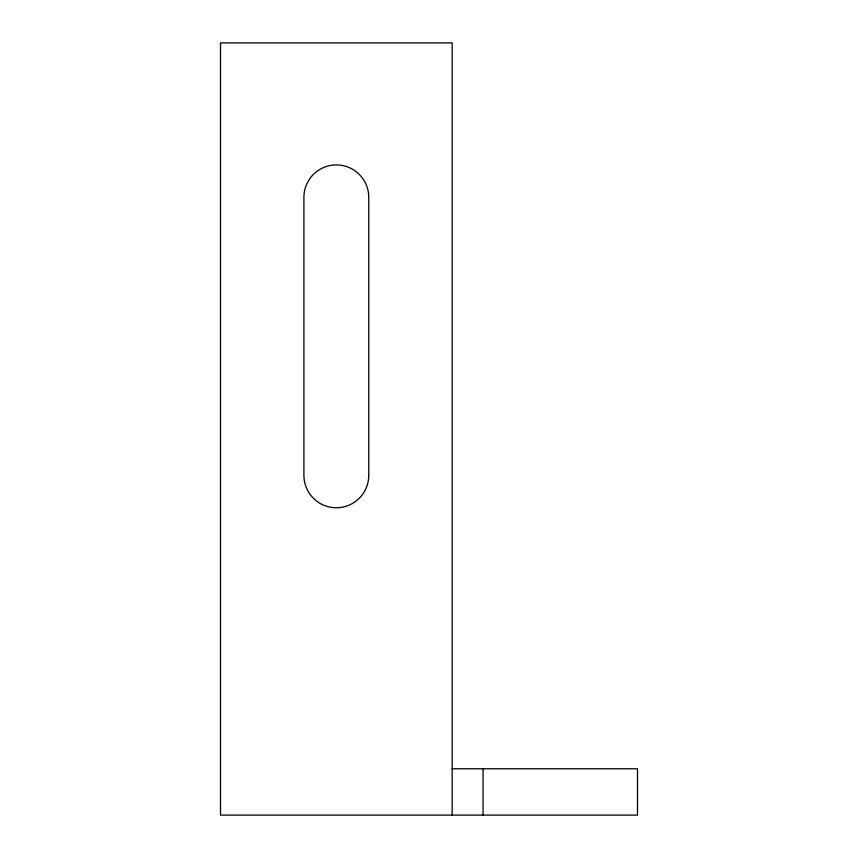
<?xml version="1.0" encoding="UTF-8"?>
<svg xmlns="http://www.w3.org/2000/svg" width="858" height="858" viewBox="0 0 858 858"><rect width="100%" height="100%" fill="white"/><g stroke="black" fill="none" stroke-linecap="round" stroke-linejoin="round"><path stroke-width="1.29" d="M452.166 768.768L637.494 768.768L637.494 815.1L220.506 815.1L220.506 42.9L452.166 42.9L452.166 815.1M483.054 768.768L483.054 815.1M368.768 475.332L368.768 197.34A32.432 32.432 0 0 0 336.336 164.908A32.432 32.432 0 0 0 303.904 197.34L303.904 475.332A32.432 32.432 0 0 0 336.336 507.764A32.432 32.432 0 0 0 368.768 475.332"/></g></svg>
